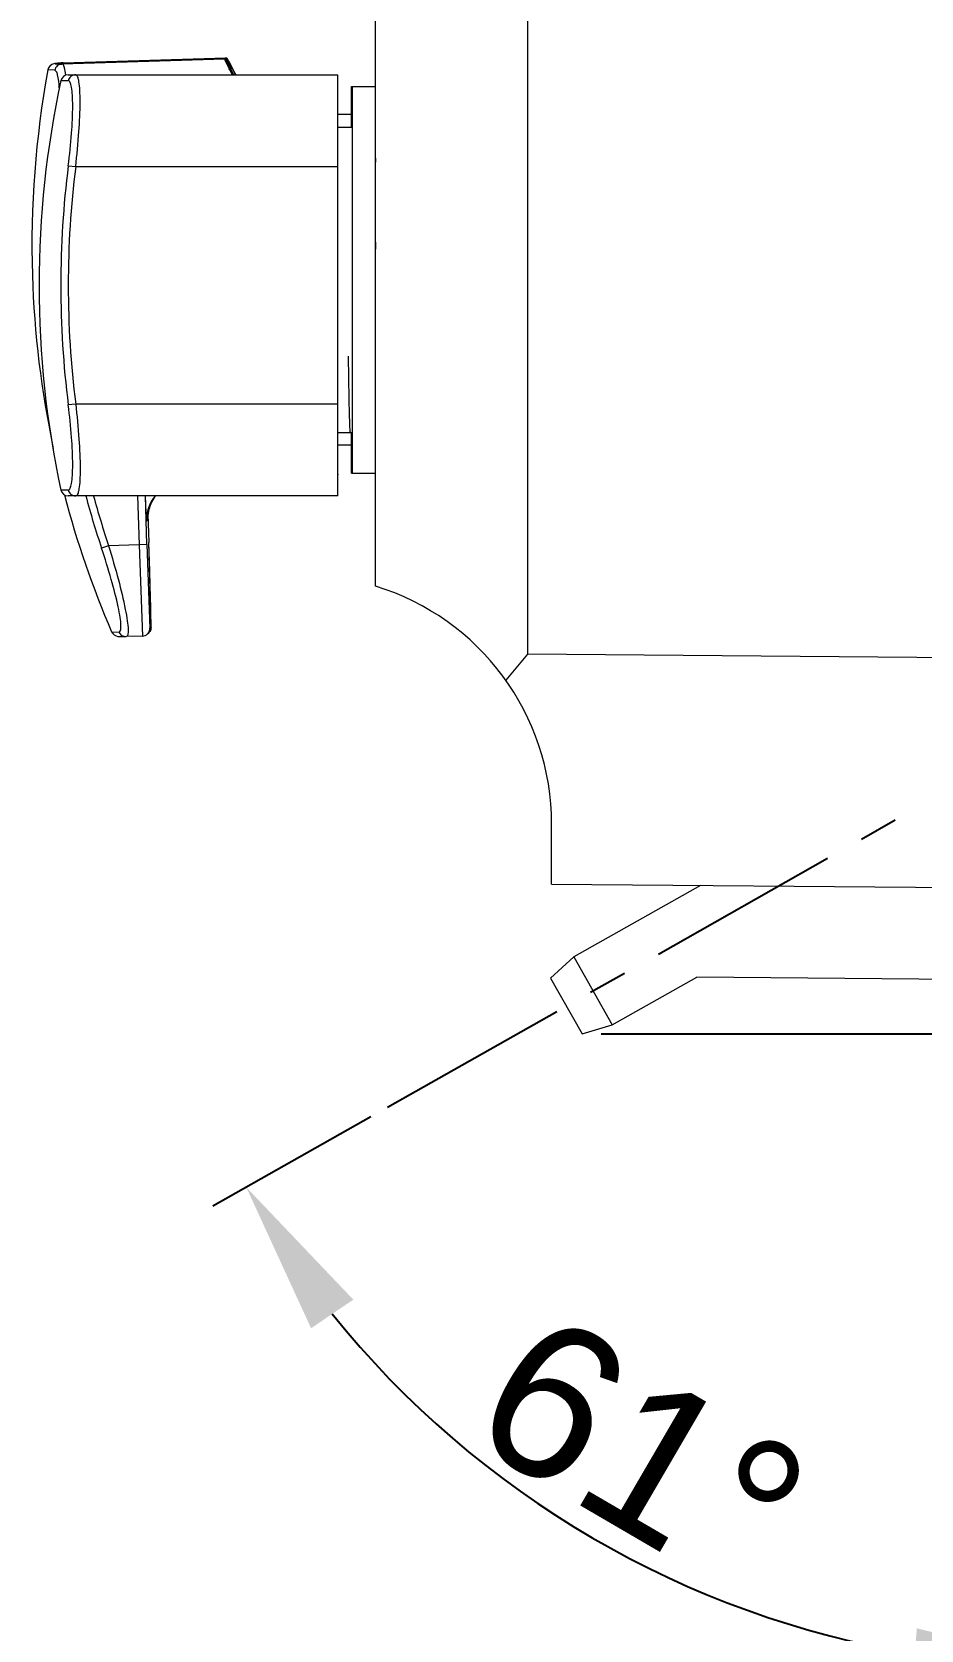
# Model space of a CAD drawing. Header units: millimetres. Extents: x 5438 to 6032, y -2661 to -1821.
# Drawn here: x 5876.6 to 5905.6, y -2401.2 to -2349.1 of the extents above; entities that cross this region are included whole.
import ezdxf

# ---------------------------------------------------------------- set-up
doc = ezdxf.new("R2010")
doc.units = ezdxf.units.MM
doc.header["$LTSCALE"] = 0.1
doc.linetypes.add('CENTERX2', pattern=[101.6, 63.5, -12.7, 12.7, -12.7])
doc.layers.get('0').update_dxf_attribs({"lineweight": 15})
doc.layers.add('CENTER', color=1, linetype='CENTERX2')
doc.layers.add('DIM', color=3, linetype='Continuous', lineweight=9)
doc.styles.get("Standard").update_dxf_attribs({"font": 'arial.ttf'})
doc.dimstyles.new('ISO-25', dxfattribs={"dimtxt": 2.5, "dimasz": 2.5, "dimexe": 1.25, "dimexo": 0.625, "dimtad": 1, "dimlfac": 5, "dimtxsty": 'Standard', "dimcen": 2.5, "dimadec": 0, "dimazin": 0, "dimtfac": 1, "dimtmove": 0, "dimatfit": 3, "dimfxl": 0, "dimarcsym": 0})

# ---------------------------------------------------------------- blocks, each defined once
blk = doc.blocks.new('*D125')
at = {"layer": 'Defpoints', "color": 0}
for p in [(5910.423, -2065.446), (5905.096, -2374.632), (5888.224, -2384.178), (5890.484, -2395.102), (5910.423, -2463.433)]:
    blk.add_point(p, dxfattribs=at)
at = {"layer": 'DIM', "color": 0, "lineweight": -2}
blk.add_line((5887.68, -2384.485), (5882.523, -2387.403), dxfattribs=at)
blk.add_arc((5910.423, -2371.618), 30.807, 218.8094, 260.6906, dxfattribs=at)
at = {"layer": 'DIM', "color": 0}
for points in [[(5885.728, -2391.393), (5887.107, -2390.458), (5883.611, -2386.788)], [(5905.508, -2401.188), (5905.372, -2402.849), (5910.423, -2402.425)]]:
    blk.add_solid(points, dxfattribs=at)
at = {"layer": 'DIM', "color": 0, "insert": (5896.505, -2395.485), "char_height": 5, "attachment_point": 5, "rotation": 329.75}
blk.add_mtext('61%%D', dxfattribs=at)
blk = doc.blocks.new('*D127')
at = {"layer": 'Defpoints', "color": 0}
for p in [(5960.212, -2377.265), (5894.578, -2381.782), (5960.212, -2381.782)]:
    blk.add_point(p, dxfattribs=at)
at = {"layer": 'DIM', "color": 0, "lineweight": -2}
for p, q in [((5960.212, -2372.265), (5960.212, -2367.265)), ((5959.587, -2377.265), (5958.962, -2377.265)), ((5960.212, -2377.265), (5960.212, -2381.782)), ((5895.203, -2381.782), (5961.462, -2381.782)), ((5960.212, -2386.782), (5960.212, -2399.734))]:
    blk.add_line(p, q, dxfattribs=at)
at = {"layer": 'DIM', "color": 0}
for points in [[(5959.379, -2372.265), (5961.046, -2372.265), (5960.212, -2377.265)], [(5959.379, -2386.782), (5961.046, -2386.782), (5960.212, -2381.782)]]:
    blk.add_solid(points, dxfattribs=at)
at = {"layer": 'DIM', "color": 0, "insert": (5957.034, -2395.758), "char_height": 5, "attachment_point": 5, "rotation": 90}
blk.add_mtext('18', dxfattribs=at)

msp = doc.modelspace()

# ---------------------------------------------------------------- linework, layer by layer
at = {"color": 7, "linetype": 'Continuous'}
for p, q in [((5887.8328, -2367.167), (5887.8328, -2347.4944)), ((5892.7891, -2347.4511), (5892.7891, -2369.3834)), ((5877.3566, -2350.3246), (5877.1306, -2350.3131)), ((5882.9073, -2349.9571), (5877.5931, -2350.1195)), ((5877.6323, -2350.0813), (5877.6206, -2350.0821)), ((5877.634, -2350.0812), (5877.6233, -2350.0817)), ((5877.6323, -2350.0813), (5882.9468, -2349.9189)), ((5881.2678, -2349.9877), (5881.2412, -2349.9892)), ((5881.2455, -2349.9897), (5881.7657, -2349.9775)), ((5881.3256, -2349.9888), (5881.2587, -2349.9899)), ((5881.2678, -2349.9877), (5881.7882, -2349.9688)), ((5882.1602, -2349.9659), (5881.3256, -2349.9888)), ((5881.7657, -2349.9775), (5881.7879, -2349.9769)), ((5882.9221, -2349.9426), (5882.1602, -2349.9659)), ((5882.9313, -2349.9335), (5882.1694, -2349.9568)), ((5882.9221, -2349.9426), (5882.9073, -2349.9571)), ((5882.9252, -2350.0001), (5882.9073, -2349.9571)), ((5883.0527, -2350.2704), (5882.9252, -2350.0001)), ((5882.9461, -2349.9189), (5882.9313, -2349.9335)), ((5882.9502, -2349.9365), (5882.9379, -2349.9416)), ((5882.9461, -2349.9189), (5882.9649, -2349.9206)), ((5882.9696, -2349.9239), (5882.9462, -2349.9189)), ((5882.9776, -2349.9612), (5882.9502, -2349.9365)), ((5882.9536, -2349.9848), (5882.9684, -2349.9703)), ((5882.9536, -2349.9848), (5883.0751, -2350.2439)), ((5882.9649, -2349.9206), (5882.9809, -2349.9315)), ((5883.105, -2350.2413), (5882.9682, -2349.9701)), ((5882.9776, -2349.9612), (5882.9925, -2349.9467)), ((5883.1139, -2350.2316), (5882.9776, -2349.9612)), ((5882.9809, -2349.9315), (5882.9822, -2349.9447)), ((5883.0456, -2350.0407), (5882.9936, -2349.9474)), ((5883.0115, -2349.9776), (5883.0055, -2349.9669)), ((5883.0186, -2349.9907), (5883.0115, -2349.9776)), ((5883.0318, -2350.015), (5883.0186, -2349.9907)), ((5883.0481, -2350.0454), (5883.0318, -2350.015)), ((5883.1187, -2350.1797), (5883.0456, -2350.0407)), ((5883.1259, -2350.1935), (5883.0481, -2350.0454)), ((5883.0704, -2350.3072), (5883.0555, -2350.2762)), ((5883.081, -2350.3294), (5883.0738, -2350.3143)), ((5883.0833, -2350.2606), (5883.0978, -2350.2904)), ((5883.0898, -2350.2551), (5883.1047, -2350.2407)), ((5883.0912, -2350.2605), (5883.19, -2350.4694)), ((5883.1011, -2350.2971), (5883.1209, -2350.3375)), ((5883.1141, -2350.2319), (5883.1034, -2350.2374)), ((5883.1045, -2350.29), (5883.1161, -2350.2721)), ((5883.1046, -2350.29), (5883.1193, -2350.2755)), ((5883.105, -2350.2413), (5883.1074, -2350.2794)), ((5883.1156, -2350.3144), (5883.1078, -2350.2977)), ((5883.1139, -2350.2316), (5883.1287, -2350.2169)), ((5883.1169, -2350.2386), (5883.1141, -2350.2319)), ((5883.1309, -2350.3467), (5883.1156, -2350.3144)), ((5883.1187, -2350.2457), (5883.1169, -2350.2386)), ((5883.1182, -2350.2651), (5883.1194, -2350.2529)), ((5883.1366, -2350.214), (5883.1187, -2350.1797)), ((5883.1194, -2350.2529), (5883.1187, -2350.2457)), ((5883.1209, -2350.3375), (5883.1816, -2350.461)), ((5883.132, -2350.2546), (5883.122, -2350.2716)), ((5883.1792, -2350.296), (5883.1259, -2350.1935)), ((5883.1286, -2350.2167), (5883.1341, -2350.2356)), ((5883.1505, -2350.3878), (5883.1309, -2350.3467)), ((5883.1341, -2350.2356), (5883.132, -2350.2546)), ((5883.1478, -2350.2484), (5883.1337, -2350.2238)), ((5883.1544, -2350.2484), (5883.1457, -2350.2315)), ((5883.2637, -2350.4676), (5883.1478, -2350.2484)), ((5883.2688, -2350.4696), (5883.1792, -2350.296)), ((5877.5795, -2350.6668), (5877.5539, -2350.6666)), ((5877.7991, -2350.6672), (5877.5795, -2350.6668)), ((5877.7981, -2350.4696), (5886.5966, -2350.4696)), ((5883.1901, -2350.4696), (5883.1505, -2350.3878)), ((5886.5966, -2364.2196), (5886.5966, -2350.4696)), ((5887.0445, -2350.8545), (5887.8298, -2350.8545)), ((5887.0445, -2352.1895), (5887.0445, -2350.8546)), ((5887.0798, -2363.4795), (5887.0798, -2350.8545)), ((5887.0445, -2351.77), (5886.5966, -2351.77)), ((5887.0798, -2352.1895), (5886.5966, -2352.1895)), ((5877.799, -2353.439), (5878.0415, -2353.4696)), ((5878.0415, -2353.4696), (5886.5966, -2353.4696)), ((5887.8298, -2353.1918), (5887.8328, -2353.3186)), ((5887.8298, -2355.9342), (5887.8328, -2356.1595)), ((5878.0415, -2361.2196), (5877.799, -2361.2502)), ((5886.5966, -2361.2196), (5878.0415, -2361.2196)), ((5886.5966, -2362.1446), (5887.0798, -2362.1446)), ((5887.0445, -2363.4795), (5887.0445, -2362.1407)), ((5887.8298, -2362.0575), (5887.8328, -2362.0516)), ((5887.0445, -2362.5641), (5886.5966, -2362.5641)), ((5886.6021, -2363.4396), (5886.5987, -2363.2222)), ((5886.6011, -2363.5135), (5886.6007, -2363.3305)), ((5886.5966, -2363.5355), (5886.6023, -2363.4838)), ((5886.6011, -2363.5135), (5886.5966, -2363.5178)), ((5886.6011, -2363.5135), (5886.5979, -2363.5323)), ((5887.0445, -2363.4795), (5887.8298, -2363.4795)), ((5877.5539, -2364.0225), (5877.7991, -2364.0219)), ((5886.5966, -2364.2196), (5877.7981, -2364.2196)), ((5880.0642, -2364.2196), (5880.1129, -2365.814)), ((5880.3641, -2365.8052), (5880.3156, -2364.2196)), ((5880.3549, -2365.042), (5880.317, -2364.2281)), ((5880.3955, -2364.9268), (5880.3938, -2365.0037)), ((5880.4024, -2364.8196), (5880.4305, -2365.7398)), ((5880.3549, -2365.042), (5880.3938, -2365.0037)), ((5879.1157, -2365.8445), (5878.8847, -2365.9208)), ((5880.1129, -2365.814), (5879.1157, -2365.8445)), ((5880.3641, -2365.8052), (5880.1129, -2365.814)), ((5880.1129, -2365.814), (5880.2196, -2368.7978)), ((5880.3641, -2365.8052), (5880.4619, -2368.5403)), ((5880.5019, -2368.4375), (5880.4305, -2365.7398)), ((5880.4578, -2366.6587), (5880.4305, -2365.7398)), ((5880.4602, -2366.7446), (5880.4578, -2366.6587)), ((5880.4695, -2367.0729), (5880.4602, -2366.7446)), ((5880.4717, -2367.153), (5880.4695, -2367.0729)), ((5880.4811, -2367.5036), (5880.4717, -2367.153)), ((5880.4817, -2367.5231), (5880.4811, -2367.5036)), ((5880.49, -2367.8503), (5880.4817, -2367.5231)), ((5880.4262, -2368.6879), (5880.4911, -2368.5788)), ((5880.5008, -2368.5021), (5880.4619, -2368.5403)), ((5880.4911, -2368.5788), (5880.502, -2368.4742)), ((5880.5008, -2368.5021), (5880.4964, -2368.1268)), ((5879.2159, -2368.6528), (5879.4546, -2368.663)), ((5879.6808, -2368.8141), (5879.6916, -2368.814)), ((5880.2196, -2368.7978), (5879.6913, -2368.814)), ((5880.3873, -2368.7261), (5880.4262, -2368.6879)), ((5892.7891, -2369.3834), (5892.0867, -2370.2389)), ((5925.3328, -2369.6674), (5892.7891, -2369.3834)), ((5893.5828, -2376.89), (5893.5828, -2374.9371)), ((5893.5828, -2376.89), (5925.3328, -2377.1671)), ((5898.4405, -2376.9324), (5894.3064, -2379.2714)), ((5894.3064, -2379.2714), (5893.5497, -2379.9648)), ((5894.3064, -2379.2714), (5895.562, -2381.4908)), ((5893.5497, -2379.9648), (5894.578, -2381.7823)), ((5895.562, -2381.4908), (5898.3182, -2379.9315)), ((5907.2318, -2380.0093), (5898.3182, -2379.9315)), ((5894.578, -2381.7823), (5895.562, -2381.4908))]:
    msp.add_line(p, q, dxfattribs=at)
for points in [[(5883.0055, -2349.9669), (5883.0029, -2349.9624), (5883.0005, -2349.9583), (5882.9984, -2349.9547), (5882.9965, -2349.9514), (5882.9947, -2349.9485), (5882.993, -2349.9458), (5882.9912, -2349.9432), (5882.9893, -2349.9404), (5882.9865, -2349.937), (5882.9816, -2349.9319), (5882.9696, -2349.9239)], [(5883.1078, -2350.2977), (5883.1018, -2350.2844), (5883.0994, -2350.2791), (5883.0974, -2350.2746), (5883.0958, -2350.2709), (5883.0946, -2350.268), (5883.0937, -2350.2658)]]:
    msp.add_lwpolyline(points, dxfattribs=at)
for centre, radius, start, end in [((5908.5866, -2356.0415), 31.9734, 169.67984, 181.73481), ((5878.2073, -2359.0477), 8.9849, 94.06979, 94.35329), ((5878.455, -2362.5258), 12.4718, 93.82418, 94.07094), ((5876.8267, -2175.7681), 174.2794, 271.631262, 271.753705), ((5887.485, -2524.303), 174.4272, 91.749474, 91.871635), ((5883.1615, -2349.9423), 0.9922, 181.06697, 181.3038), ((5881.3969, -2346.8703), 3.4714, 296.87436, 297.01969), ((5932.8152, -2326.3638), 55.2073, 205.72817, 205.88), ((5883.0494, -2350.275), 0.045, 11.69046, 19.16965), ((5883.0675, -2350.2537), 0.052, 339.26771, 347.32511), ((5883.0799, -2350.2343), 0.0563, 313.77453, 318.4707), ((5815.3919, -2385.4133), 76.3435, 27.24493, 27.419745), ((5908.7316, -2357.3446), 31.885, 167.88496, 192.11507), ((5877.7981, -2350.7196), 0.25, 90, 167.91164), ((5908.7316, -2357.3446), 31.1782, 172.80376, 187.19624), ((5908.7316, -2357.3446), 30.9338, 172.80379, 187.19621), ((5908.5615, -2356.0272), 31.9487, 181.76182, 191.99644), ((5847.7001, -2363.9859), 38.9061, 0.96519, 1.26469), ((5883.1028, -2363.4726), 3.4995, 359.81515, 0.53911), ((5877.7981, -2363.9696), 0.25, 192.08836, 270), ((5908.5393, -2356.0206), 31.9286, 194.8191, 203.30586), ((5908.4779, -2356.0645), 31.1914, 195.1589, 198.42086), ((5908.4728, -2356.0653), 30.943, 195.28829, 198.42346), ((5881.6468, -2364.9676), 1.2541, 144.4489, 155.98873), ((5881.6393, -2364.9626), 1.2451, 143.32443, 144.43339), ((5881.6403, -2364.9657), 1.2471, 177.81059, 181.74755), ((5881.6477, -2364.966), 1.2545, 169.2734, 177.81175), ((5881.6376, -2364.9643), 1.2442, 168.45859, 169.26327), ((5881.6454, -2364.9662), 1.2523, 156.76753, 168.44215), ((5881.6397, -2364.9641), 1.2463, 156.00248, 156.75356), ((5885.4578, -2374.9371), 8.125, 0, 73.00387), ((5784.7034, -2370.216), 95.8158, 1.249418, 1.414792), ((5876.545, -2368.4725), 3.957, 359.97609, 0.50788), ((5879.7531, -2358.0297), 10.7846, 269.3477, 269.61498), ((5880.2112, -2368.5472), 0.2511, 314.5421, 326.58145), ((5880.2501, -2368.509), 0.2511, 314.54329, 327.12697)]:
    msp.add_arc(centre, radius, start, end, dxfattribs=at)
for points, knots in [([(5877.5253, -2350.0887), (5877.4787, -2350.0922), (5877.4134, -2350.098), (5877.255, -2350.1178), (5877.1475, -2350.2202), (5877.1305, -2350.3135)], [0, 0, 0, 0, 0.2913863, 0.4081958, 1, 1, 1, 1]), ([(5877.5931, -2350.1195), (5877.5379, -2350.1212), (5877.4251, -2350.1646), (5877.3665, -2350.27), (5877.3566, -2350.3246)], [0, 0, 0, 0, 0.498823, 1, 1, 1, 1]), ([(5877.5062, -2350.8959), (5877.4972, -2350.7534), (5877.4775, -2350.5689), (5877.4262, -2350.3764), (5877.3776, -2350.3253), (5877.3566, -2350.3246)], [0, 0, 0, 0, 0.7037186, 0.8967117, 1, 1, 1, 1]), ([(5877.6206, -2350.0821), (5877.5364, -2350.0878), (5877.2105, -2350.111), (5877.5183, -2350.1189), (5877.5931, -2350.1195)], [0, 0, 0, 0, 0.5298202, 1, 1, 1, 1]), ([(5877.7197, -2350.4778), (5877.7088, -2350.3877), (5877.6967, -2350.2785), (5877.6321, -2350.12), (5877.5931, -2350.1195)], [0, 0, 0, 0, 0.699839, 1, 1, 1, 1]), ([(5882.1599, -2349.957), (5882.1615, -2349.957), (5882.1647, -2349.9569), (5882.1678, -2349.9568), (5882.1694, -2349.9568)], [0, 0, 0, 0, 0.500026, 1, 1, 1, 1]), ([(5882.1695, -2349.9607), (5882.1694, -2349.9598), (5882.1697, -2349.9586), (5882.1692, -2349.957), (5882.1694, -2349.9568)], [0, 0, 0, 0, 0.7384839, 1, 1, 1, 1]), ([(5882.9536, -2349.9848), (5882.9497, -2349.9771), (5882.942, -2349.9604), (5882.9202, -2349.9604), (5882.914, -2349.9654)], [0, 0, 0, 0, 0.5200579, 1, 1, 1, 1]), ([(5882.9221, -2349.9426), (5882.9307, -2349.9423), (5882.9491, -2349.9413), (5882.9593, -2349.9605), (5882.9579, -2349.9683)], [0, 0, 0, 0, 0.5197662, 1, 1, 1, 1]), ([(5882.9313, -2349.9335), (5882.9307, -2349.9341), (5882.9322, -2349.938), (5882.9314, -2349.941), (5882.9315, -2349.9434)], [0, 0, 0, 0, 0.2630366, 1, 1, 1, 1]), ([(5882.974, -2349.9628), (5882.9748, -2349.9623), (5882.9759, -2349.9616), (5882.9773, -2349.9612), (5882.9775, -2349.9609)], [0, 0, 0, 0, 0.736409, 1, 1, 1, 1]), ([(5882.9936, -2349.9474), (5882.9933, -2349.947), (5882.9931, -2349.9462), (5882.9925, -2349.9466), (5882.9925, -2349.9467)], [0, 0, 0, 0, 0.7684493, 1, 1, 1, 1]), ([(5883.0555, -2350.2762), (5883.055, -2350.2752), (5883.0541, -2350.2733), (5883.0532, -2350.2714), (5883.0527, -2350.2704)], [0, 0, 0, 0, 0.5010443, 1, 1, 1, 1]), ([(5883.0738, -2350.3143), (5883.0732, -2350.3131), (5883.0721, -2350.3108), (5883.0709, -2350.3084), (5883.0704, -2350.3072)], [0, 0, 0, 0, 0.5011354, 1, 1, 1, 1]), ([(5883.0751, -2350.2439), (5883.0756, -2350.2448), (5883.0765, -2350.2468), (5883.0775, -2350.2487), (5883.078, -2350.2497)], [0, 0, 0, 0, 0.4987072, 1, 1, 1, 1]), ([(5883.078, -2350.2497), (5883.0784, -2350.2506), (5883.0793, -2350.2523), (5883.0801, -2350.2541), (5883.0805, -2350.255)], [0, 0, 0, 0, 0.498856, 1, 1, 1, 1]), ([(5883.0805, -2350.255), (5883.081, -2350.2559), (5883.0819, -2350.2578), (5883.0828, -2350.2596), (5883.0833, -2350.2606)], [0, 0, 0, 0, 0.4988243, 1, 1, 1, 1]), ([(5883.0896, -2350.2555), (5883.0896, -2350.2554), (5883.0896, -2350.2552), (5883.0898, -2350.2552), (5883.0898, -2350.2551)], [0, 0, 0, 0, 0.5990221, 1, 1, 1, 1]), ([(5883.0912, -2350.2605), (5883.0908, -2350.2595), (5883.0902, -2350.2578), (5883.0896, -2350.2562), (5883.0896, -2350.2555)], [0, 0, 0, 0, 0.6364423, 1, 1, 1, 1]), ([(5883.092, -2350.2602), (5883.0917, -2350.2593), (5883.091, -2350.2575), (5883.0902, -2350.2558), (5883.0897, -2350.255)], [0, 0, 0, 0, 0.5026709, 1, 1, 1, 1]), ([(5883.0978, -2350.2904), (5883.0984, -2350.2915), (5883.0995, -2350.2938), (5883.1006, -2350.296), (5883.1011, -2350.2971)], [0, 0, 0, 0, 0.4987562, 1, 1, 1, 1]), ([(5883.1074, -2350.2794), (5883.1069, -2350.2807), (5883.1058, -2350.2834), (5883.1045, -2350.286), (5883.1038, -2350.2873)], [0, 0, 0, 0, 0.4912253, 1, 1, 1, 1]), ([(5883.1295, -2350.2174), (5883.1293, -2350.2172), (5883.1292, -2350.2168), (5883.1287, -2350.2168), (5883.1287, -2350.2169)], [0, 0, 0, 0, 0.7478665, 1, 1, 1, 1]), ([(5883.1311, -2350.2196), (5883.1308, -2350.2191), (5883.1303, -2350.2184), (5883.1297, -2350.2177), (5883.1295, -2350.2174)], [0, 0, 0, 0, 0.5795793, 1, 1, 1, 1]), ([(5883.1337, -2350.2238), (5883.1332, -2350.223), (5883.1324, -2350.2216), (5883.1315, -2350.2202), (5883.1311, -2350.2196)], [0, 0, 0, 0, 0.5518586, 1, 1, 1, 1]), ([(5883.1385, -2350.2176), (5883.1381, -2350.217), (5883.1375, -2350.2158), (5883.1369, -2350.2146), (5883.1366, -2350.214)], [0, 0, 0, 0, 0.5007685, 1, 1, 1, 1]), ([(5883.143, -2350.2264), (5883.1422, -2350.2249), (5883.1407, -2350.222), (5883.1392, -2350.2191), (5883.1385, -2350.2176)], [0, 0, 0, 0, 0.501793, 1, 1, 1, 1]), ([(5883.1457, -2350.2315), (5883.1452, -2350.2307), (5883.1443, -2350.2289), (5883.1435, -2350.2272), (5883.143, -2350.2264)], [0, 0, 0, 0, 0.5010281, 1, 1, 1, 1]), ([(5883.1572, -2350.2536), (5883.1567, -2350.2528), (5883.1558, -2350.251), (5883.1549, -2350.2493), (5883.1544, -2350.2484)], [0, 0, 0, 0, 0.5009672, 1, 1, 1, 1]), ([(5877.799, -2353.4389), (5877.8432, -2353.0871), (5877.9103, -2352.4349), (5877.9509, -2351.6649), (5877.9396, -2351.1624), (5877.9195, -2350.9314), (5877.8886, -2350.7922), (5877.8646, -2350.7176), (5877.8261, -2350.6678), (5877.7991, -2350.6672)], [0, 0, 0, 0, 0.377981, 0.6985034, 0.8212557, 0.9128561, 0.946217, 0.9712263, 1, 1, 1, 1]), ([(5878.0416, -2350.4696), (5877.9864, -2350.4696), (5877.8724, -2350.5094), (5877.8106, -2350.613), (5877.7991, -2350.6672)], [0, 0, 0, 0, 0.4987415, 1, 1, 1, 1]), ([(5878.0415, -2353.4696), (5878.0856, -2353.0884), (5878.1519, -2352.3822), (5878.1923, -2351.5493), (5878.1809, -2351.0056), (5878.1611, -2350.7562), (5878.1303, -2350.6049), (5878.107, -2350.5264), (5878.0695, -2350.4696), (5878.0416, -2350.4696)], [0, 0, 0, 0, 0.378655, 0.6996993, 0.8227157, 0.9143992, 0.9476672, 0.9724934, 1, 1, 1, 1]), ([(5887.0105, -2362.1405), (5887.0078, -2362.135), (5887.0061, -2362.1156), (5887.0018, -2362.0778), (5886.9986, -2362.0193), (5886.9928, -2361.9025), (5886.9866, -2361.7085), (5886.9791, -2361.4212), (5886.9717, -2361.0644), (5886.9642, -2360.6441), (5886.9566, -2360.167), (5886.952, -2359.8308), (5886.9494, -2359.6545)], [0, 0, 0, 0, 0.0073998, 0.0228521, 0.046345, 0.0778035, 0.1640762, 0.2802812, 0.424532, 0.5944744, 0.7873523, 1, 1, 1, 1]), ([(5877.7991, -2364.0219), (5877.8261, -2364.0213), (5877.8646, -2363.9715), (5877.8885, -2363.8969), (5877.9195, -2363.7577), (5877.9396, -2363.5267), (5877.9509, -2363.0243), (5877.9103, -2362.2543), (5877.8432, -2361.6021), (5877.799, -2361.2502)], [0, 0, 0, 0, 0.0287805, 0.053816, 0.0871652, 0.1787199, 0.3015023, 0.6220178, 1, 1, 1, 1]), ([(5878.0415, -2361.2196), (5878.0856, -2361.6007), (5878.1518, -2362.3069), (5878.1923, -2363.1398), (5878.181, -2363.6836), (5878.1612, -2363.933), (5878.1304, -2364.0842), (5878.1071, -2364.1627), (5878.0695, -2364.2196), (5878.0416, -2364.2196)], [0, 0, 0, 0, 0.3786516, 0.6996922, 0.8227062, 0.9143877, 0.9476559, 0.9724844, 1, 1, 1, 1]), ([(5877.7991, -2364.0219), (5877.8106, -2364.0762), (5877.8724, -2364.1797), (5877.9864, -2364.2196), (5878.0416, -2364.2196)], [0, 0, 0, 0, 0.5011737, 1, 1, 1, 1]), ([(5880.6415, -2364.2178), (5880.5935, -2364.2822), (5880.4636, -2364.4967), (5880.3987, -2364.7483), (5880.3949, -2364.9178)], [0, 0, 0, 0, 0.3213305, 1, 1, 1, 1]), ([(5880.3955, -2364.9194), (5880.3955, -2364.9206), (5880.3955, -2364.9231), (5880.3955, -2364.9256), (5880.3955, -2364.9268)], [0, 0, 0, 0, 0.5057185, 1, 1, 1, 1]), ([(5879.4546, -2368.663), (5879.4793, -2368.6623), (5879.513, -2368.6105), (5879.519, -2368.5358), (5879.5217, -2368.3935), (5879.4915, -2368.16), (5879.3968, -2367.6565), (5879.1963, -2366.8979), (5878.9978, -2366.2618), (5878.8848, -2365.9208)], [0, 0, 0, 0, 0.0260047, 0.0497684, 0.0824031, 0.1740121, 0.2981128, 0.6215312, 1, 1, 1, 1]), ([(5879.1157, -2365.8445), (5879.2294, -2366.2141), (5879.4275, -2366.9036), (5879.6286, -2367.7234), (5879.724, -2368.2675), (5879.7549, -2368.5188), (5879.7533, -2368.6739), (5879.7475, -2368.7522), (5879.7175, -2368.8132), (5879.6917, -2368.814)], [0, 0, 0, 0, 0.3784168, 0.7016411, 0.8258557, 0.9178099, 0.9506602, 0.9746694, 1, 1, 1, 1]), ([(5879.2159, -2368.6528), (5879.2496, -2368.7311), (5879.3559, -2368.8034), (5879.5099, -2368.8115), (5879.5797, -2368.8131), (5879.6303, -2368.8136)], [0, 0, 0, 0, 0.5507019, 0.6727094, 1, 1, 1, 1]), ([(5879.4546, -2368.6631), (5879.4733, -2368.7067), (5879.537, -2368.7846), (5879.6335, -2368.8138), (5879.6807, -2368.8141)], [0, 0, 0, 0, 0.500934, 1, 1, 1, 1])]:
    msp.add_open_spline(points, degree=3, knots=knots, dxfattribs=at)
for points in [[(5883.1588, -2350.2567), (5883.1582, -2350.2557), (5883.1577, -2350.2547), (5883.1572, -2350.2536)], [(5880.6317, -2364.2186), (5880.4498, -2364.4439), (5880.3461, -2364.7526), (5880.3549, -2365.042)], [(5880.4208, -2368.6855), (5880.4485, -2368.6435), (5880.4634, -2368.5906), (5880.4619, -2368.5403)], [(5880.5008, -2368.5021), (5880.5023, -2368.5516), (5880.4878, -2368.6036), (5880.4609, -2368.6453)], [(5880.2196, -2368.7978), (5880.2804, -2368.796), (5880.344, -2368.7688), (5880.3873, -2368.7261)]]:
    msp.add_open_spline(points, degree=3, dxfattribs=at)
at = {"layer": 'CENTER'}
msp.add_line((5888.224, -2384.1776), (5905.0959, -2374.6319), dxfattribs=at)

# ---------------------------------------------------------------- dimensions: what is measured, and where the dimension line sits
at = {"layer": 'DIM'}
dim = msp.add_angular_dim_2l(base=(5890.4842, -2395.1016), line1=((5910.4234, -2065.446), (5910.4234, -2463.4333)), line2=((5888.224, -2384.1776), (5905.0959, -2374.6319)), text='61%%D', dimstyle='ISO-25', override={"dimtxt": 5, "dimasz": 5, "dimlfac": 4, "dimadec": 1, "dimfxl": 1.25, "dimtfill": 1}, dxfattribs=at)
dim.commit()
dim.dimension.update_dxf_attribs({"geometry": '*D125', "text_midpoint": (5896.5047, -2395.4847)})
dim = msp.add_linear_dim(base=(5960.2123, -2381.7823), p1=(5960.2123, -2377.265), p2=(5894.578, -2381.7823), angle=90, text='18', dimstyle='ISO-25', override={"dimtxt": 5, "dimasz": 5, "dimlfac": 4, "dimadec": 1, "dimfxl": 1.25, "dimtfill": 1}, dxfattribs=at)
dim.commit()
dim.dimension.update_dxf_attribs({"geometry": '*D127', "text_midpoint": (5957.0345, -2395.7583)})

doc.saveas('drawing.dxf')
